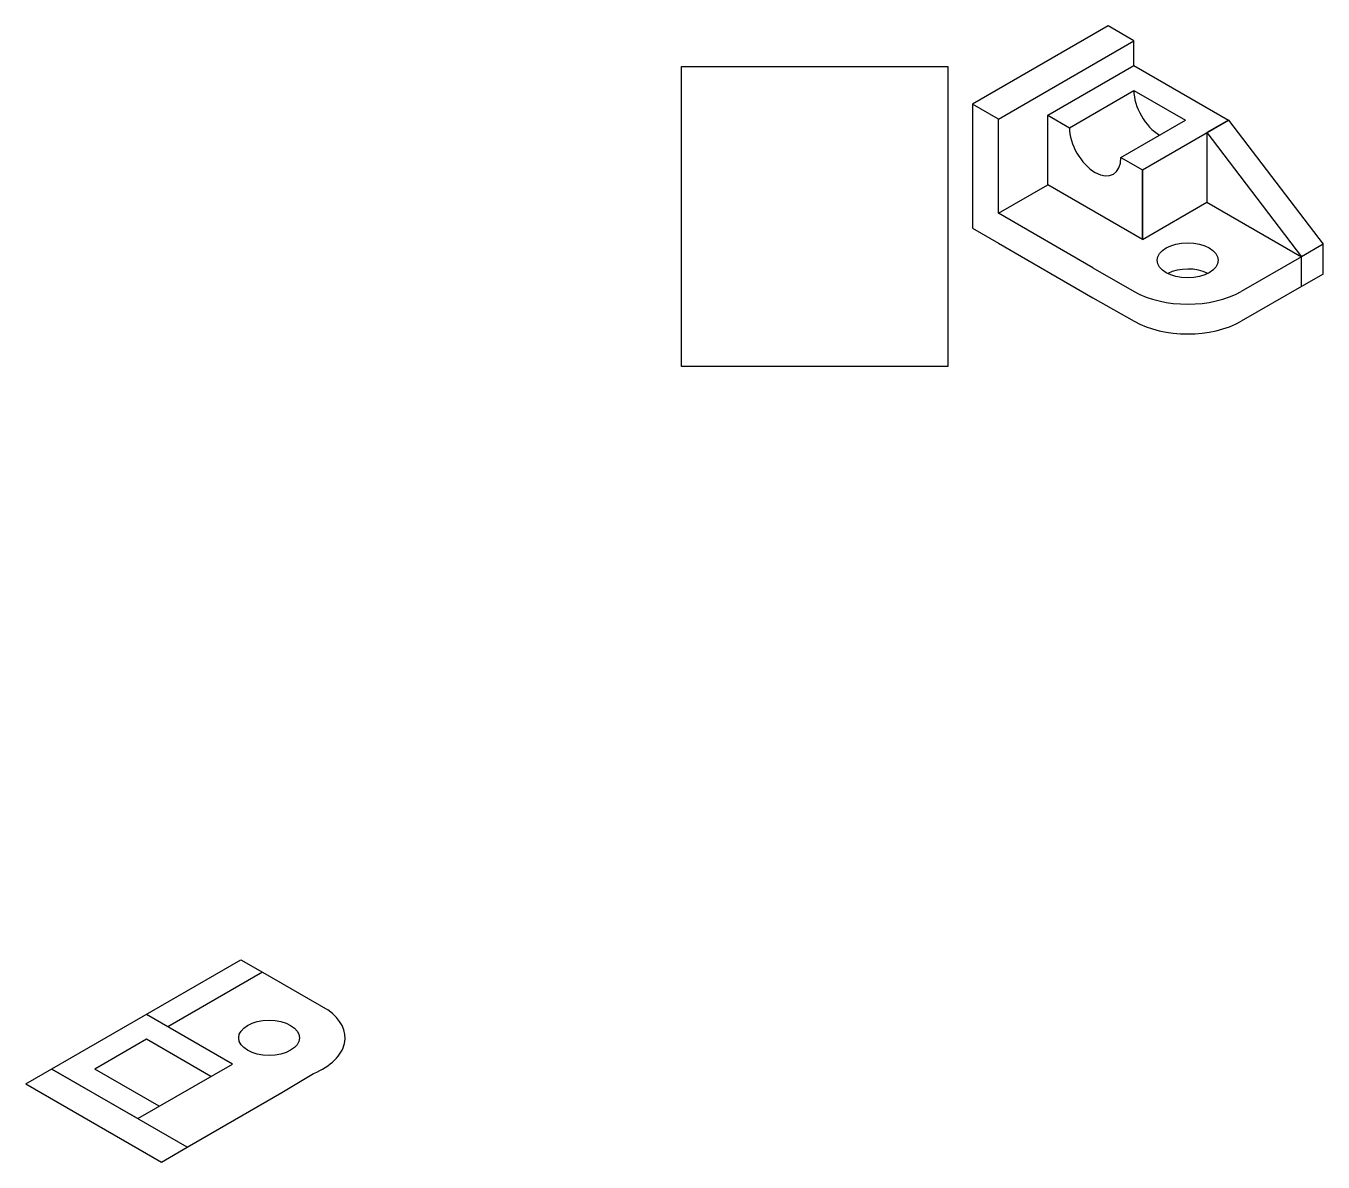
# Model space of a CAD drawing. Header units: metres. Extents: x 108 to 631, y 31 to 489.
import ezdxf

# ---------------------------------------------------------------- set-up
doc = ezdxf.new("R2010")
doc.units = ezdxf.units.M
doc.header["$MEASUREMENT"] = 0
picture_1 = doc.add_image_def('image1.png', size_in_pixel=(654, 737))

msp = doc.modelspace()

# ---------------------------------------------------------------- linework, layer by layer
for p, q in [((544.14, 489.21), (489.58, 457.71)), ((554.53, 483.21), (544.14, 489.21)), ((499.97, 451.71), (554.53, 483.21)), ((554.53, 473.21), (554.53, 483.21)), ((519.89, 453.21), (554.53, 473.21)), ((554.53, 473.21), (592.63, 451.21)), ((528.55, 448.21), (554.53, 463.21)), ((554.53, 463.21), (575.31, 451.21)), ((489.58, 457.71), (489.58, 407.71)), ((499.97, 451.71), (489.58, 457.71)), ((499.97, 413.71), (499.97, 451.71)), ((519.89, 425.21), (519.89, 453.21)), ((519.89, 453.21), (528.55, 448.21)), ((549.33, 436.21), (575.31, 451.21)), ((557.99, 431.21), (592.63, 451.21)), ((592.63, 451.21), (583.97, 446.21)), ((592.63, 451.21), (630.74, 401.21)), ((583.97, 446.21), (583.97, 418.21)), ((583.97, 446.21), (622.08, 396.21)), ((549.33, 436.21), (557.99, 431.21)), ((549.33, 436.21), (557.99, 431.21)), ((557.99, 403.21), (557.99, 431.21)), ((557.99, 431.21), (557.99, 403.21)), ((499.97, 413.71), (519.89, 425.21)), ((557.99, 403.21), (519.89, 425.21)), ((557.99, 403.21), (583.97, 418.21)), ((583.97, 418.21), (622.08, 396.21)), ((538.07, 391.71), (499.97, 413.71)), ((489.58, 407.71), (499.97, 401.71)), ((499.97, 401.71), (538.07, 379.71)), ((630.74, 401.21), (622.08, 396.21)), ((630.74, 389.21), (630.74, 401.21)), ((622.08, 396.21), (597.82, 382.26)), ((622.08, 384.21), (622.08, 396.21)), ((538.07, 391.71), (554.65, 382.23)), ((630.74, 389.21), (622.08, 384.21)), ((622.08, 384.21), (597.82, 370.26)), ((538.07, 379.71), (554.65, 370.23)), ((108.3, 62.9), (194.9, 112.9)), ((194.9, 112.9), (203.56, 107.9)), ((203.56, 107.9), (165.45, 85.9)), ((203.56, 107.9), (229.84, 92.73)), ((191.43, 70.9), (156.79, 90.9)), ((156.79, 80.9), (136.01, 68.9)), ((182.77, 65.9), (156.79, 80.9)), ((173.25, 37.4), (118.69, 68.9)), ((118.69, 68.9), (153.33, 48.9)), ((161.99, 53.9), (136.01, 68.9)), ((153.33, 48.9), (191.43, 70.9)), ((108.3, 62.9), (162.86, 31.4)), ((211.35, 59.4), (224.17, 67.13)), ((173.25, 37.4), (211.35, 59.4)), ((162.86, 31.4), (173.25, 37.4))]:
    msp.add_line(p, q)
for centre, major_axis, start_param, end_param in [((564.92, 457.21), (7.35, -12.73), 3.926991, 5.497787), ((538.94, 442.21), (7.35, -12.73), 3.926991, 7.068583), ((576.31, 384.17), (-12.25, 0), 3.995931, 5.44044), ((576.21, 394.78), (-30.62, 0), 7.073029, 8.637496), ((576.21, 382.78), (-30.62, 0), 7.073029, 8.637496), ((206.24, 81.46), (-30.62, 0), 2.196199, 3.832356)]:
    msp.add_ellipse(centre, major_axis=major_axis, ratio=0.57735, start_param=start_param, end_param=end_param)
for centre in [(576.21, 394.78), (206.24, 81.46)]:
    msp.add_ellipse(centre, major_axis=(-12.25, 0), ratio=0.57735)

# ---------------------------------------------------------------- pictures from other files: only their frames are drawn
image = msp.add_image(picture_1, insert=(372.4, 352.03), size_in_units=(107.2, 120.81))
image.dxf.flags = 7

doc.saveas('drawing.dxf')
